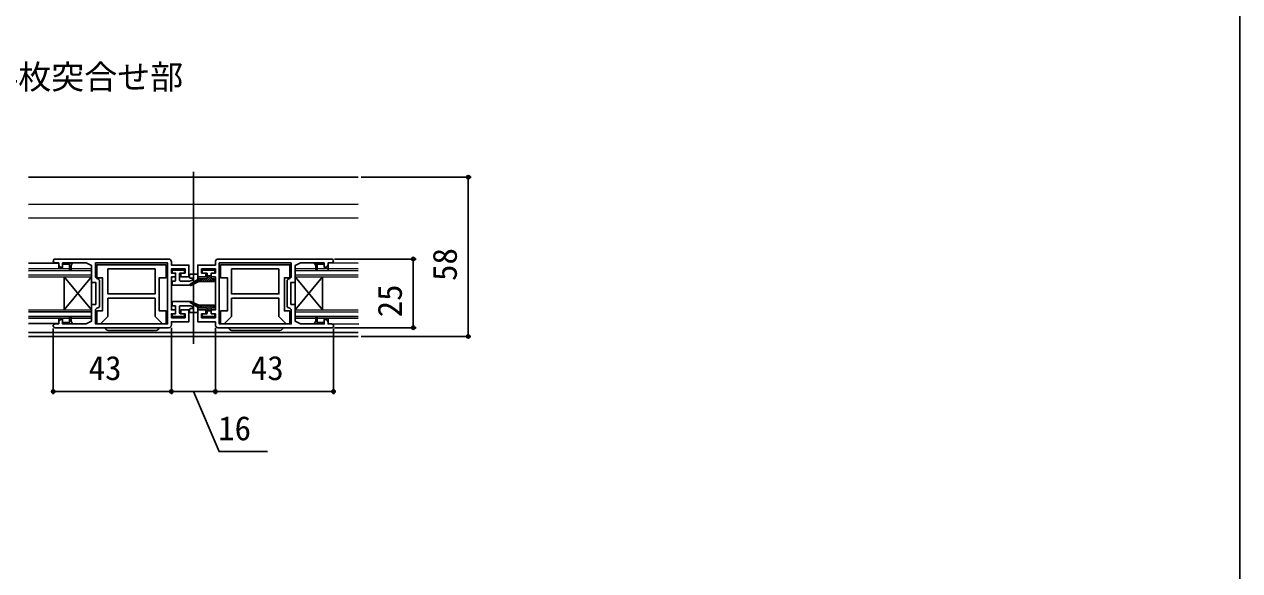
# Model space of a CAD drawing. Units: millimetres, scale not verified. Extents: x -525 to 525, y -780 to 776.
# Drawn here: x 82.9 to 525, y -282.5 to -83.5 of the extents above; entities that cross this region are included whole.
import ezdxf
from ezdxf.enums import TextEntityAlignment as Align

# ---------------------------------------------------------------- set-up
doc = ezdxf.new("R2010")
doc.units = ezdxf.units.MM
doc.header["$LTSCALE"] = 4
for name, color, linetype in [('0-1_USER1', 3, 'Continuous'), ('0-2_YKK_11', 7, 'Continuous'), ('0-4_YKK_12', 2, 'Continuous'), ('0-5_YKK_13', 4, 'Continuous'), ('0-7_YKK_D', 6, 'Continuous'), ('0-8_YKK_ZWAK', 7, 'Continuous')]:
    doc.layers.add(name, color=color, linetype=linetype)
doc.styles.add('ＭＳ ゴシック', font='')
doc.styles.get('ＭＳ ゴシック').set_extended_font_data('MS Gothic')

msp = doc.modelspace()

# ---------------------------------------------------------------- linework, layer by layer
at = {"layer": '0-2_YKK_11'}
for p, q in [((94.075, -168.999), (135.375, -168.999)), ((96.775, -170.64), (97.015, -170.399)), ((99.344, -170.899), (99.844, -170.399)), ((194.675, -168.999), (153.375, -168.999)), ((188.707, -171.065), (189.373, -170.399)), ((191.702, -170.899), (191.975, -170.627)), ((110.275, -185.899), (110.275, -177.099)), ((178.475, -185.899), (178.475, -177.099)), ((135.375, -193.999), (94.075, -193.999)), ((97.443, -192.599), (97.943, -192.099)), ((99.375, -190.668), (99.864, -190.178)), ((100.271, -192.599), (100.34, -192.53)), ((153.375, -193.999), (194.675, -193.999)), ((188.875, -190.697), (189.37, -190.202)), ((189.801, -192.599), (190.301, -192.099))]:
    msp.add_line(p, q, dxfattribs=at)
for points in [[(95.375, -170.999), (95.375, -170.399), (94.075, -170.399)], [(96.375, -190.999), (96.775, -190.999), (96.775, -192.099), (99.375, -192.099), (99.375, -189.999), (99.875, -189.999), (99.875, -191.599), (100.375, -192.599), (105.375, -192.599), (107.375, -191.599), (107.375, -185.499), (108.875, -185.499), (108.875, -177.499), (107.375, -177.499), (107.375, -171.399), (105.375, -170.399), (100.375, -170.399), (99.875, -171.399), (99.875, -172.999), (99.375, -172.999), (99.375, -170.899), (96.775, -170.899), (96.775, -171.999), (96.375, -171.999)], [(108.775, -170.399), (134.975, -170.399), (134.975, -192.599), (108.775, -192.599), (108.775, -187.399), (109.275, -186.899)], [(109.275, -176.099), (108.775, -175.599), (108.775, -170.399)], [(136.375, -169.999), (136.375, -171.199), (142.775, -171.199), (142.775, -175.499), (139.875, -175.499), (139.875, -174.099), (141.375, -174.099), (141.375, -172.599), (136.375, -172.599), (136.375, -174.099), (137.875, -174.099), (137.875, -175.499), (136.375, -175.499), (136.375, -187.499), (137.875, -187.499), (137.875, -188.899), (136.375, -188.899), (136.375, -190.399), (141.375, -190.399), (141.375, -188.899), (139.875, -188.899), (139.875, -187.499), (142.775, -187.499), (142.775, -191.799), (136.375, -191.799), (136.375, -192.999)], [(152.375, -169.999), (152.375, -171.199), (145.975, -171.199), (145.975, -175.499), (148.875, -175.499), (148.875, -174.099), (147.375, -174.099), (147.375, -172.599), (152.375, -172.599), (152.375, -174.099), (150.875, -174.099), (150.875, -175.499), (152.375, -175.499), (152.375, -187.499), (150.875, -187.499), (150.875, -188.899), (152.375, -188.899), (152.375, -190.399), (147.375, -190.399), (147.375, -188.899), (148.875, -188.899), (148.875, -187.499), (145.975, -187.499), (145.975, -191.799), (152.375, -191.799), (152.375, -192.999)], [(179.975, -170.399), (153.775, -170.399), (153.775, -192.599), (179.975, -192.599), (179.975, -187.399), (179.475, -186.899)], [(179.475, -176.099), (179.975, -175.599), (179.975, -170.399)], [(192.375, -190.999), (191.975, -190.999), (191.975, -192.099), (189.375, -192.099), (189.375, -189.999), (188.875, -189.999), (188.875, -191.599), (188.375, -192.599), (183.375, -192.599), (181.375, -191.599), (181.375, -185.499), (179.875, -185.499), (179.875, -177.499), (181.375, -177.499), (181.375, -171.399), (183.375, -170.399), (188.375, -170.399), (188.875, -171.399), (188.875, -172.999), (189.375, -172.999), (189.375, -170.899), (191.975, -170.899), (191.975, -171.999), (192.375, -171.999)], [(193.375, -170.999), (193.375, -170.399), (194.675, -170.399)], [(94.075, -192.599), (95.375, -192.599), (95.375, -191.999)], [(194.675, -192.599), (193.375, -192.599), (193.375, -191.999)]]:
    msp.add_lwpolyline(points, dxfattribs=at)
for points in [[(96.775, -170.399), (100.375, -170.399), (99.875, -171.399), (99.875, -172.999), (99.375, -172.999), (99.375, -170.899), (96.775, -170.899)], [(134.474, -171.099), (109.274, -171.099), (109.274, -175.799), (111.274, -175.799), (111.274, -187.899), (109.274, -187.899), (109.274, -192.599), (110.574, -192.599), (113.274, -189.899), (113.274, -183.299), (130.474, -183.299), (130.474, -189.899), (133.174, -192.599), (134.474, -192.599), (134.474, -187.899), (131.974, -187.899), (131.974, -175.799), (134.474, -175.799)], [(154.275, -171.099), (179.475, -171.099), (179.475, -175.799), (177.475, -175.799), (177.475, -187.899), (179.475, -187.899), (179.475, -192.599), (178.175, -192.599), (175.475, -189.899), (175.475, -183.299), (158.275, -183.299), (158.275, -189.899), (155.575, -192.599), (154.275, -192.599), (154.275, -187.899), (156.775, -187.899), (156.775, -175.799), (154.275, -175.799)], [(191.975, -170.399), (188.375, -170.399), (188.875, -171.399), (188.875, -172.999), (189.375, -172.999), (189.375, -170.899), (191.975, -170.899)], [(130.474, -172.599), (113.274, -172.599), (113.274, -181.699), (130.474, -181.699)], [(175.475, -172.599), (158.275, -172.599), (158.275, -181.699), (175.475, -181.699)], [(100.375, -192.599), (96.775, -192.599), (96.775, -192.099), (99.375, -192.099), (99.375, -189.999), (99.875, -189.999), (99.875, -191.599)], [(188.375, -192.599), (191.975, -192.599), (191.975, -192.099), (189.375, -192.099), (189.375, -189.999), (188.875, -189.999), (188.875, -191.599)]]:
    msp.add_lwpolyline(points, close=True, dxfattribs=at)
for centre, radius, start, end in [((94.075, -169.699), 0.7, 89.99999, 270.00001), ((96.375, -170.999), 1, 180.00001, 269.99999), ((135.375, -169.999), 1, 0.00001, 89.99999), ((153.375, -169.999), 1, 90.00001, 179.99999), ((192.375, -170.999), 1, 270.00001, 359.99999), ((194.675, -169.699), 0.7, 269.99999, 90.00001), ((109.275, -177.099), 1, 0.00001, 89.99999), ((179.475, -177.099), 1, 90.00001, 179.99999), ((109.275, -185.899), 1, 270.00001, 359.99999), ((179.475, -185.899), 1, 180.00001, 269.99999), ((94.075, -193.299), 0.7, 90.00001, 179.99999), ((94.075, -193.299), 0.7, 180.00001, 269.99999), ((96.375, -191.999), 1, 90.00001, 179.99999), ((135.375, -192.999), 1, 270.00001, 359.99999), ((153.375, -192.999), 1, 180.00001, 269.99999), ((192.375, -191.999), 1, 0.00001, 89.99999), ((194.675, -193.299), 0.7, 0.00001, 89.99999), ((194.675, -193.299), 0.7, 270.00001, 359.99999)]:
    msp.add_arc(centre, radius, start, end, dxfattribs=at)
at = {"layer": '0-4_YKK_12'}
for p, q in [((204.375, -139.204), (84.375, -139.204)), ((144.375, -199.919), (144.375, -137.204)), ((204.373, -148.97), (84.375, -149.174)), ((204.372, -153.956), (84.375, -154.16)), ((84.375, -170.531), (95.175, -170.512)), ((95.375, -172.512), (95.375, -170.912)), ((193.379, -172.878), (193.375, -170.999)), ((193.733, -170.42), (204.368, -170.529)), ((107.374, -172.499), (84.375, -172.559)), ((107.374, -173.199), (84.375, -173.259)), ((107.374, -174.799), (84.375, -174.858)), ((107.374, -175.499), (84.375, -175.559)), ((97.374, -187.499), (97.374, -175.499)), ((97.374, -187.499), (107.374, -175.499)), ((97.374, -175.499), (107.374, -187.499)), ((107.374, -190.499), (107.374, -172.499)), ((181.375, -190.499), (181.375, -172.499)), ((204.368, -172.583), (181.375, -172.499)), ((204.368, -173.283), (181.375, -173.199)), ((204.367, -174.883), (181.375, -174.799)), ((191.375, -187.499), (181.375, -175.499)), ((191.375, -175.499), (181.375, -187.499)), ((204.367, -175.583), (181.375, -175.499)), ((191.375, -187.499), (191.375, -175.499)), ((107.374, -187.499), (84.375, -187.559)), ((107.374, -188.199), (84.375, -188.254)), ((107.374, -189.799), (84.375, -189.86)), ((204.365, -187.583), (181.375, -187.499)), ((204.365, -188.283), (181.375, -188.199)), ((204.364, -189.883), (181.375, -189.799)), ((107.374, -190.499), (84.375, -190.559)), ((84.375, -192.512), (95.156, -192.512)), ((95.374, -191.999), (95.375, -190.512)), ((204.364, -190.583), (181.375, -190.499)), ((193.372, -190.878), (193.375, -192.049)), ((193.875, -192.599), (204.6, -192.716)), ((84.375, -195.704), (204.363, -195.704)), ((84.375, -197.204), (204.363, -197.204))]:
    msp.add_line(p, q, dxfattribs=at)
at = {"layer": '0-5_YKK_13'}
for p, q in [((136.625, -173.399), (136.625, -173.799)), ((136.925, -173.099), (140.825, -173.099)), ((137.625, -174.099), (136.925, -174.099)), ((137.925, -174.399), (137.925, -176.699)), ((139.325, -174.399), (139.325, -176.699)), ((140.825, -174.099), (139.625, -174.099)), ((141.125, -173.399), (141.125, -173.799)), ((143.025, -174.799), (143.025, -175.699)), ((143.245, -178.136), (146.353, -176.243)), ((143.325, -174.499), (145.724, -174.499)), ((143.919, -175.999), (143.325, -175.999)), ((144.847, -177.937), (146.585, -176.199)), ((146.024, -175.499), (146.024, -174.799)), ((146.175, -177.316), (147.292, -176.199)), ((146.509, -176.199), (149.125, -176.199)), ((146.999, -177.199), (147.999, -176.199)), ((147.625, -173.399), (147.625, -173.799)), ((147.706, -177.199), (148.706, -176.199)), ((151.825, -173.099), (147.925, -173.099)), ((147.925, -174.099), (149.125, -174.099)), ((148.413, -177.199), (150.513, -175.099)), ((149.12, -177.199), (150.825, -175.495)), ((149.425, -174.399), (149.425, -175.899)), ((149.425, -175.099), (150.825, -175.099)), ((149.425, -175.481), (149.806, -175.099)), ((149.827, -177.199), (150.914, -176.113)), ((150.535, -177.199), (151.535, -176.199)), ((150.825, -174.399), (150.825, -175.899)), ((151.125, -174.099), (151.825, -174.099)), ((151.125, -176.199), (151.825, -176.199)), ((151.242, -177.199), (152.087, -176.354)), ((152.125, -173.399), (152.125, -173.799)), ((152.125, -176.499), (152.125, -176.899)), ((136.624, -177.299), (136.624, -178.199)), ((136.924, -176.999), (137.625, -176.999)), ((143.024, -178.499), (136.924, -178.499)), ((139.625, -176.999), (143.129, -176.999)), ((143.48, -178.576), (146.364, -177.227)), ((143.519, -178.558), (145.026, -177.051)), ((146.491, -177.199), (151.825, -177.199)), ((136.624, -185.699), (136.624, -184.799)), ((143.024, -184.499), (136.924, -184.499)), ((143.245, -184.863), (146.353, -186.756)), ((143.48, -184.423), (146.364, -185.771)), ((143.519, -184.441), (145.026, -185.948)), ((144.847, -185.062), (146.585, -186.799)), ((146.175, -185.683), (147.292, -186.799)), ((136.625, -189.599), (136.625, -189.199)), ((136.924, -185.999), (137.625, -185.999)), ((137.625, -188.899), (136.925, -188.899)), ((136.925, -189.899), (140.825, -189.899)), ((137.925, -188.599), (137.925, -186.299)), ((139.325, -188.599), (139.325, -186.299)), ((139.625, -185.999), (143.129, -185.999)), ((140.825, -188.899), (139.625, -188.899)), ((141.125, -189.599), (141.125, -189.199)), ((143.025, -188.199), (143.025, -187.299)), ((143.919, -186.999), (143.325, -186.999)), ((143.325, -188.499), (145.724, -188.499)), ((146.024, -187.499), (146.024, -188.199)), ((146.491, -185.799), (151.825, -185.799)), ((146.509, -186.799), (149.125, -186.799)), ((146.999, -185.799), (147.999, -186.799)), ((147.625, -189.599), (147.625, -189.199)), ((147.706, -185.799), (148.706, -186.799)), ((147.925, -188.899), (149.125, -188.899)), ((151.825, -189.899), (147.925, -189.899)), ((148.413, -185.799), (150.513, -187.899)), ((149.12, -185.799), (150.825, -187.503)), ((149.425, -188.599), (149.425, -187.099)), ((149.425, -187.518), (149.806, -187.899)), ((149.425, -187.899), (150.825, -187.899)), ((149.827, -185.799), (150.914, -186.886)), ((150.535, -185.799), (151.535, -186.799)), ((150.825, -188.599), (150.825, -187.099)), ((151.125, -186.799), (151.825, -186.799)), ((151.125, -188.899), (151.825, -188.899)), ((151.242, -185.799), (152.087, -186.645)), ((152.125, -186.499), (152.125, -186.099)), ((152.125, -189.599), (152.125, -189.199)), ((112.374, -193.999), (113.874, -193.999)), ((130.374, -193.999), (131.874, -193.999)), ((157.375, -193.999), (158.875, -193.999)), ((175.375, -193.999), (176.875, -193.999)), ((114.376, -194.999), (113.374, -194.999)), ((116.297, -194.999), (114.376, -194.999)), ((127.952, -194.999), (116.297, -194.999)), ((129.873, -194.999), (127.952, -194.999)), ((130.874, -194.999), (129.873, -194.999)), ((159.376, -194.999), (158.375, -194.999)), ((161.297, -194.999), (159.376, -194.999)), ((172.952, -194.999), (161.297, -194.999)), ((174.873, -194.999), (172.952, -194.999)), ((175.875, -194.999), (174.873, -194.999))]:
    msp.add_line(p, q, dxfattribs=at)
for centre, radius, start, end in [((136.925, -173.399), 0.3, 90, 179.99916), ((136.925, -173.799), 0.3, 179.99916, 270), ((137.625, -174.399), 0.3, 359.99916, 90), ((137.625, -176.699), 0.3, 270, 359.99916), ((139.625, -174.399), 0.3, 90, 179.99916), ((139.625, -176.699), 0.3, 179.99916, 270), ((140.825, -173.399), 0.3, 359.99916, 90), ((140.825, -173.799), 0.3, 270, 359.99916), ((143.024, -175.499), 3, 270, 0.0005), ((143.024, -175.499), 1.5, 270, 318.19309), ((143.325, -174.799), 0.3, 90, 179.99983), ((143.325, -175.699), 0.3, 179.99983, 270), ((143.919, -176.299), 0.3, 318.19309, 90), ((145.724, -174.799), 0.3, 0.0005, 90), ((146.509, -176.499), 0.3, 90, 121.34079), ((147.925, -173.399), 0.3, 90, 180.0005), ((147.925, -173.799), 0.3, 180.0005, 270), ((149.125, -174.399), 0.3, 0.0005, 90), ((149.125, -175.899), 0.3, 270, 0.0005), ((151.125, -174.399), 0.3, 90, 180.0005), ((151.125, -175.899), 0.3, 180.0005, 270), ((151.825, -173.399), 0.3, 0.0005, 90), ((151.825, -173.799), 0.3, 270, 0.0005), ((151.825, -176.499), 0.3, 0.0005, 90), ((136.924, -177.299), 0.3, 90, 179.99916), ((136.924, -178.199), 0.3, 179.99916, 270), ((143.375, -178.349), 0.25, 119.8405, 294.77862), ((146.491, -177.499), 0.3, 90, 115.05933), ((151.825, -176.899), 0.3, 270, 0.0005), ((136.924, -184.799), 0.3, 90, 180.00084), ((143.024, -187.499), 3, 359.9995, 90), ((143.375, -184.649), 0.25, 65.22138, 240.1595), ((136.924, -185.699), 0.3, 180.00084, 270), ((136.925, -189.199), 0.3, 90, 180.00084), ((136.925, -189.599), 0.3, 180.00084, 270), ((137.625, -186.299), 0.3, 0.00084, 90), ((137.625, -188.599), 0.3, 270, 0.00084), ((139.625, -186.299), 0.3, 90, 180.00084), ((139.625, -188.599), 0.3, 180.00084, 270), ((140.825, -189.199), 0.3, 0.00084, 90), ((140.825, -189.599), 0.3, 270, 0.00084), ((143.024, -187.499), 1.5, 41.80691, 90), ((143.325, -187.299), 0.3, 90, 180.00017), ((143.325, -188.199), 0.3, 180.00017, 270), ((143.919, -186.699), 0.3, 270, 41.80691), ((145.724, -188.199), 0.3, 270, 359.9995), ((146.509, -186.499), 0.3, 238.65921, 270), ((146.491, -185.499), 0.3, 244.94067, 270), ((147.925, -189.199), 0.3, 90, 179.9995), ((147.925, -189.599), 0.3, 179.9995, 270), ((149.125, -187.099), 0.3, 359.9995, 90), ((149.125, -188.599), 0.3, 270, 359.9995), ((151.125, -187.099), 0.3, 90, 179.9995), ((151.125, -188.599), 0.3, 179.9995, 270), ((151.825, -186.099), 0.3, 359.9995, 90), ((151.825, -186.499), 0.3, 270, 359.9995), ((151.825, -189.199), 0.3, 359.9995, 90), ((151.825, -189.599), 0.3, 270, 359.9995), ((113.374, -193.999), 1, 180, 270), ((130.874, -193.999), 1, 270, 0), ((158.375, -193.999), 1, 180, 270), ((175.875, -193.999), 1, 270, 0)]:
    msp.add_arc(centre, radius, start, end, dxfattribs=at)
at = {"layer": '0-7_YKK_D'}
for p, q in [((205.375, -139.204), (245.375, -139.212)), ((244.363, -197.212), (244.375, -139.212)), ((195.675, -168.999), (225.363, -168.999)), ((224.363, -193.999), (224.363, -168.999)), ((93.374, -194.299), (93.374, -218.204)), ((136.374, -193.999), (136.374, -218.204)), ((136.374, -193.999), (136.374, -218.204)), ((152.375, -193.999), (152.375, -218.204)), ((152.375, -193.999), (152.375, -218.204)), ((195.375, -194.299), (195.375, -218.204)), ((195.675, -193.999), (225.363, -193.999)), ((205.363, -197.204), (245.363, -197.212)), ((136.374, -217.204), (93.374, -217.204)), ((136.374, -217.204), (152.375, -217.204)), ((152.375, -217.204), (195.375, -217.204))]:
    msp.add_line(p, q, dxfattribs=at)
msp.add_lwpolyline([(144.374, -217.204), (153.739, -239.124), (171.398, -239.124)], dxfattribs=at)
for centre in [(244.375, -139.212), (224.363, -168.999), (224.363, -193.999), (244.363, -197.212), (93.374, -217.204), (136.374, -217.204), (136.374, -217.204), (152.375, -217.204), (152.375, -217.204), (195.375, -217.204)]:
    msp.add_circle(centre, 0.637, dxfattribs=at)
at = {"layer": '0-8_YKK_ZWAK'}
msp.add_lwpolyline([(-525, -779.9), (525, -779.9), (525, 750.1)], dxfattribs=at)

# ---------------------------------------------------------------- texts
at = {"layer": '0-1_USER1', "style": 'ＭＳ ゴシック'}
msp.add_text('●4枚突合せ部', height=8.798, dxfattribs=at).set_placement((62.688, -109.747), align=Align.BOTTOM_LEFT)
at = {"layer": '0-7_YKK_D', "style": 'ＭＳ ゴシック'}
for s, rotation, p in [('58', 89.989, (242.867, -176.973)), ('25', 90, (222.863, -190.227))]:
    msp.add_text(s, height=8.798, rotation=rotation, dxfattribs=at).set_placement(p, align=Align.BOTTOM_LEFT)
for s, p in [('43', (106.284, -215.704)), ('43', (165.284, -215.704)), ('16', (153.398, -237.624))]:
    msp.add_text(s, height=8.798, dxfattribs=at).set_placement(p, align=Align.BOTTOM_LEFT)

doc.saveas('drawing.dxf')
